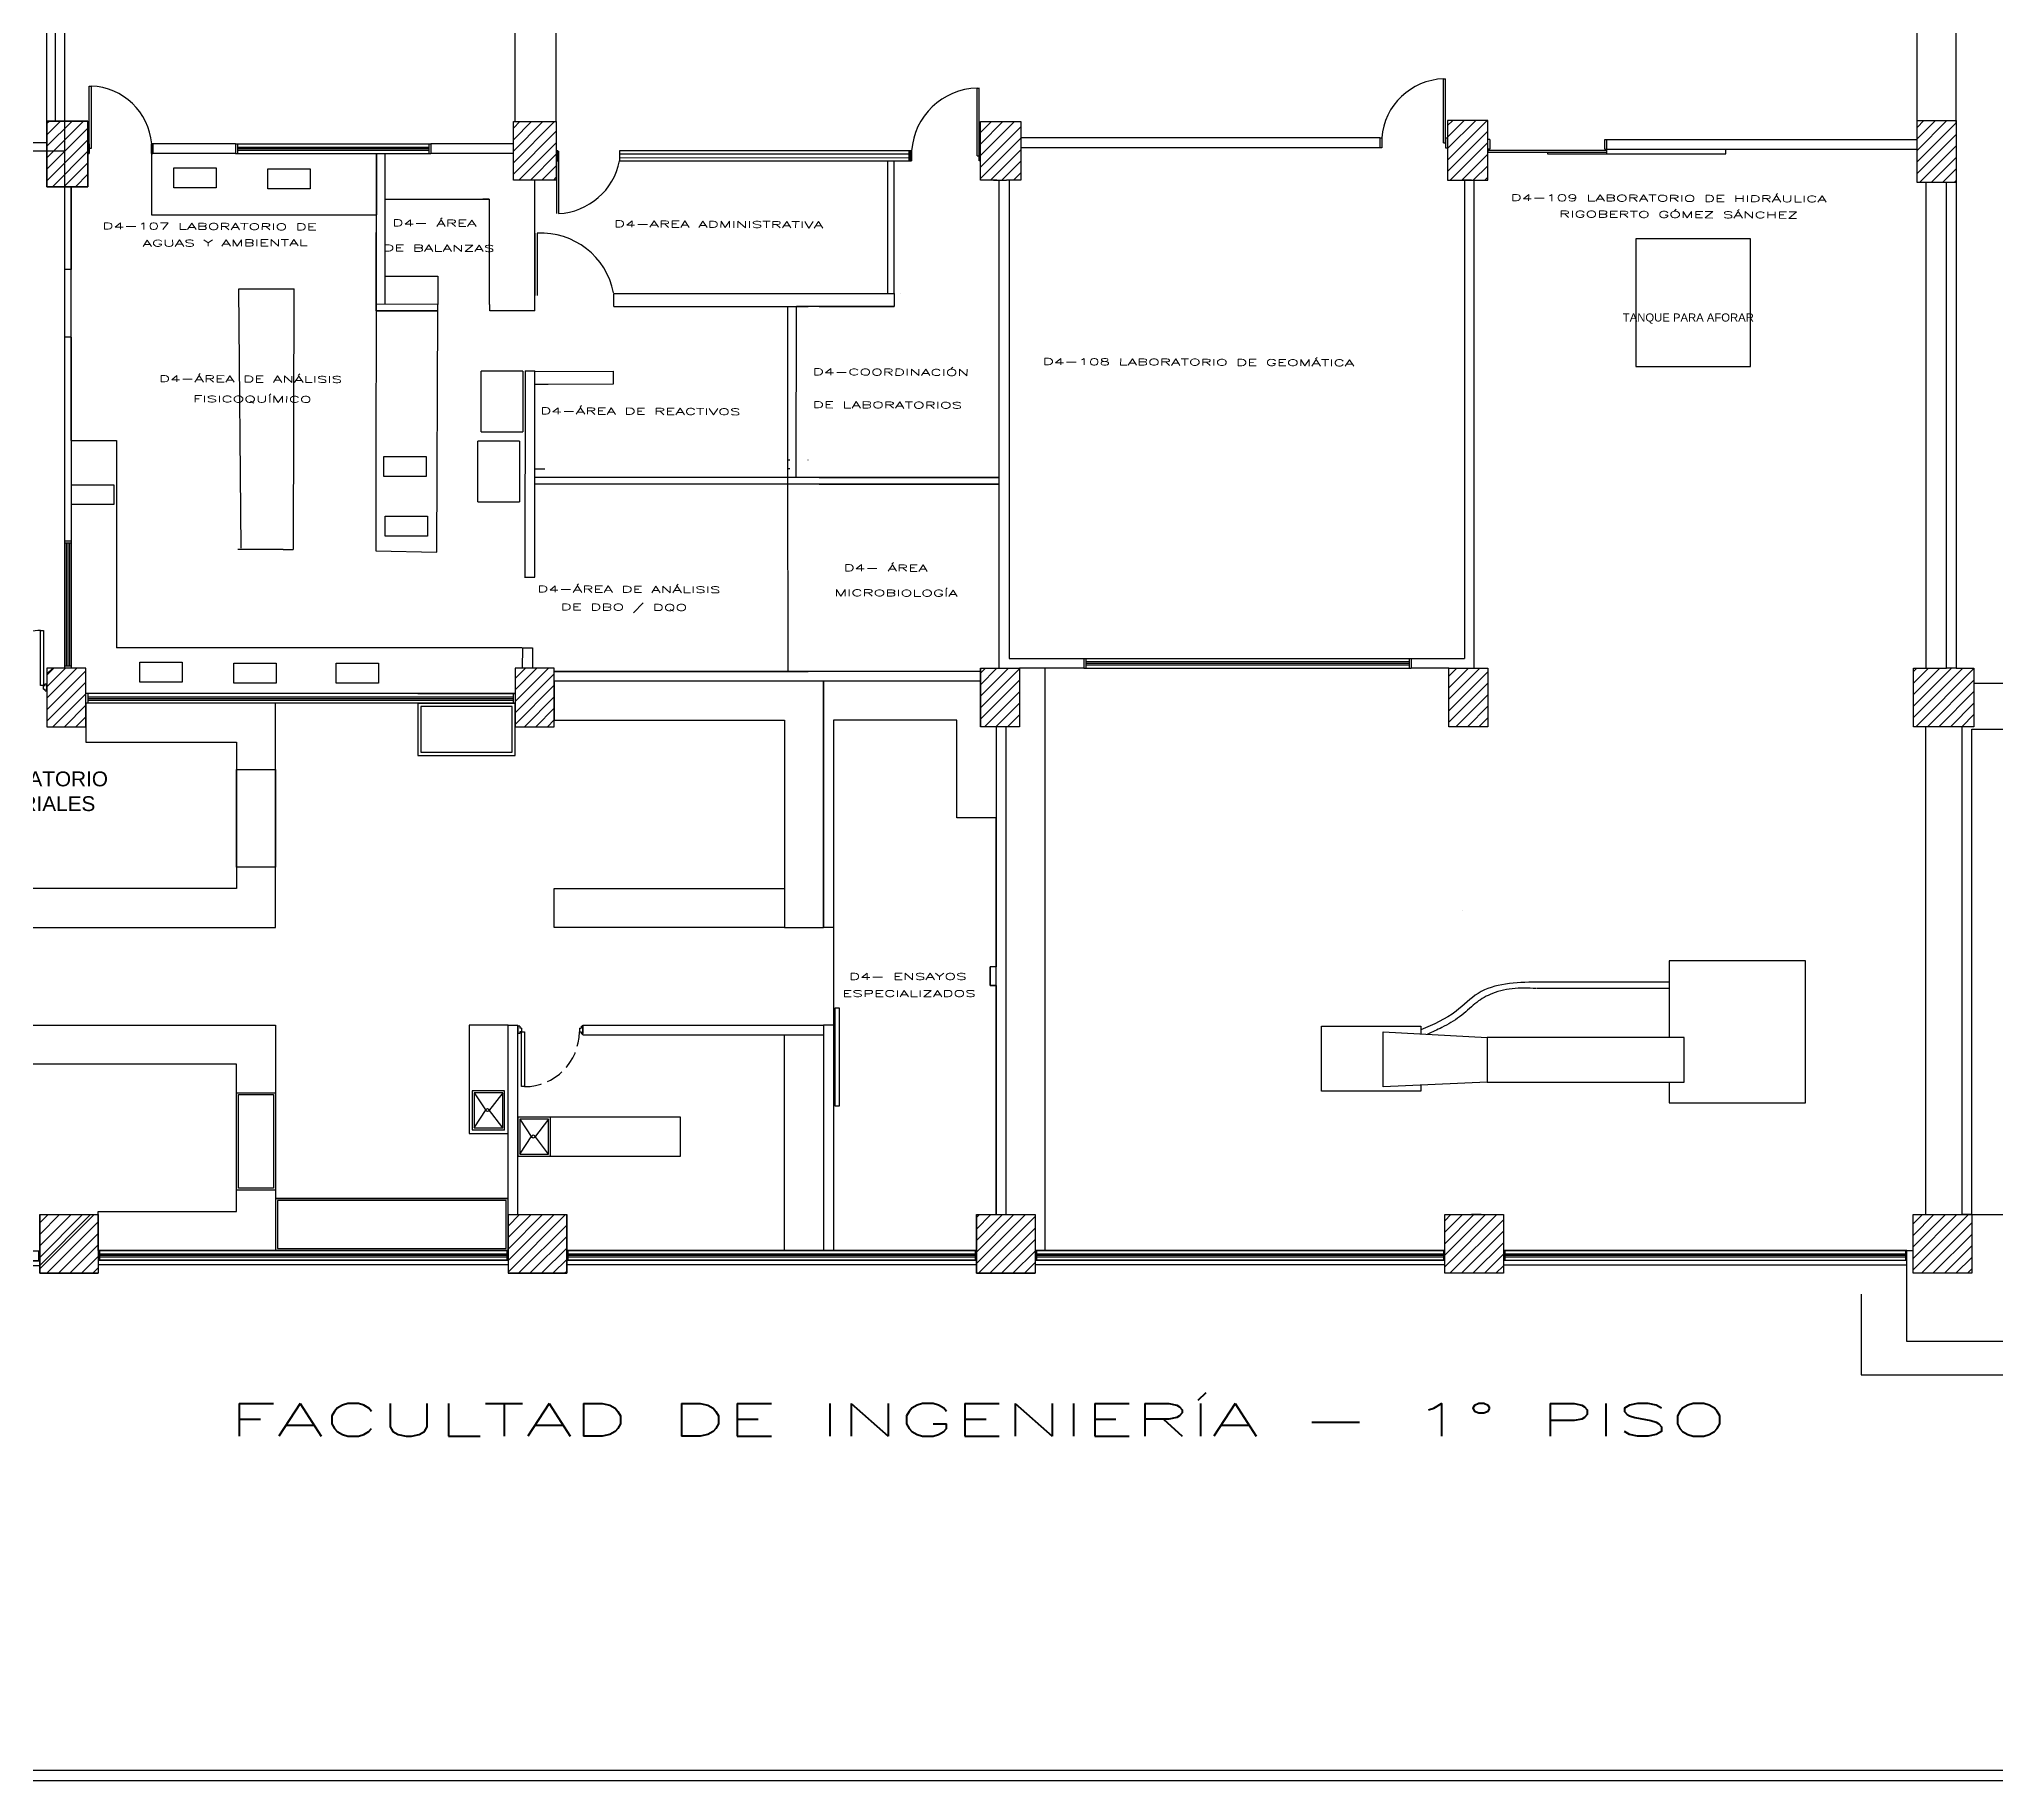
# Model space of a CAD drawing. Header units: metres. Extents: x 6495 to 6855, y 1254 to 1306.
# Drawn here: x 6511.17 to 6541.27, y 1254.3 to 1281.07 of the extents above; entities that cross this region are included whole.
import ezdxf

# ---------------------------------------------------------------- set-up
doc = ezdxf.new("R2010")
doc.units = ezdxf.units.M
for name, pattern in [('ACAD_ISO02W100', [15, 12, -3]), ('ACAD_ISO12W100', [21, 12, -3, 0, -3, 0, -3]), ('HIDDEN2', [0.1875, 0.125, -0.0625])]:
    doc.linetypes.add(name, pattern=pattern)
doc.layers.add('0-Grises', color=252, linetype='Continuous')
doc.layers.add('1', color=7, linetype='ACAD_ISO12W100')
for name, color, linetype, lineweight in [('0.Texto_Oficinas', 7, 'Continuous', 20), ('Marco de puertas y ventanas', 42, 'Continuous', 30), ('proyecciones', 252, 'ACAD_ISO02W100', 25), ('Puertas', 35, 'Continuous', 30)]:
    doc.layers.add(name, color=color, linetype=linetype, lineweight=lineweight)
doc.styles.add('ROMANS', font='romans.shx')
doc.styles.get("Standard").update_dxf_attribs({"font": 'arial.ttf'})
pattern_1 = [(45, (6370.32747, 1033.63199), (-0.08838835, 0.08838835), [])]

# ---------------------------------------------------------------- blocks, each defined once
blk = doc.blocks.new('puerta')
at = {"layer": 'Marco de puertas y ventanas'}
for p, q in [((1251.574, 665.219), (1251.549, 665.219)), ((1251.549, 665.219), (1251.549, 665.119)), ((1251.574, 665.119), (1251.549, 665.119)), ((1251.574, 665.219), (1251.574, 665.194)), ((1251.599, 665.194), (1251.574, 665.194)), ((1251.599, 665.144), (1251.574, 665.144)), ((1251.574, 665.144), (1251.574, 665.119)), ((1251.599, 665.194), (1251.599, 665.144)), ((1252.399, 665.194), (1252.424, 665.194)), ((1252.399, 665.194), (1252.399, 665.144)), ((1252.399, 665.144), (1252.424, 665.144)), ((1252.424, 665.219), (1252.449, 665.219)), ((1252.424, 665.219), (1252.424, 665.194)), ((1252.424, 665.144), (1252.424, 665.119)), ((1252.424, 665.119), (1252.449, 665.119)), ((1252.449, 665.219), (1252.449, 665.119))]:
    blk.add_line(p, q, dxfattribs=at)
at = {"layer": 'proyecciones', "ltscale": 0.02}
blk.add_arc((1251.639, 665.144), 0.76, 270, 0, dxfattribs=at)
at = {"layer": 'Puertas'}
for p, q in [((1251.599, 665.144), (1251.639, 665.144)), ((1251.599, 664.384), (1251.599, 665.144)), ((1251.639, 665.144), (1251.639, 664.384)), ((1251.639, 664.384), (1251.599, 664.384))]:
    blk.add_line(p, q, dxfattribs=at)

msp = doc.modelspace()

# ---------------------------------------------------------------- hatches: boundary and pattern name
at = {"layer": '0-Grises'}
h = msp.add_hatch(dxfattribs=at)
h.set_pattern_fill('ANSI31', color=8, style=0)
h.set_pattern_definition(pattern_1)
h.paths.add_polyline_path([(6511.29, 1279.81), (6511.29, 1279.8), (6511.29, 1278.8), (6511.92, 1278.8), (6511.92, 1279.46), (6511.92, 1279.81)])
h = msp.add_hatch(dxfattribs=at)
h.set_pattern_fill('ANSI31', color=8, style=0)
h.set_pattern_definition(pattern_1)
h.paths.add_polyline_path([(6518.46, 1279.8), (6518.46, 1279.31), (6518.46, 1278.9), (6518.74, 1278.9), (6518.89, 1278.9), (6519.12, 1278.9), (6519.12, 1279.8)])
h = msp.add_hatch(dxfattribs=at)
h.set_pattern_fill('ANSI31', color=8, style=0)
h.set_pattern_definition(pattern_1)
h.paths.add_polyline_path([(6525.64, 1278.9), (6525.89, 1278.9), (6526.04, 1278.9), (6526.26, 1278.9), (6526.26, 1279.8), (6525.64, 1279.8)])
h = msp.add_hatch(dxfattribs=at)
h.set_pattern_fill('ANSI31', color=8, style=0)
h.set_pattern_definition(pattern_1)
h.paths.add_polyline_path([(6532.82, 1279.82), (6532.82, 1278.9), (6533.44, 1278.9), (6533.443, 1279.82)])
h = msp.add_hatch(dxfattribs=at)
h.set_pattern_fill('ANSI31', color=8, style=0)
h.set_pattern_definition(pattern_1)
h.paths.add_polyline_path([(6540.64, 1279.816), (6540.04, 1279.816), (6540.04, 1279.766), (6540.04, 1278.866), (6540.64, 1278.866), (6540.64, 1278.896)])
h = msp.add_hatch(dxfattribs=at)
h.set_pattern_fill('ANSI31', color=8, style=0)
h.set_pattern_definition(pattern_1)
h.paths.add_polyline_path([(6511.29, 1270.5), (6511.89, 1270.5), (6511.89, 1271.25), (6511.89, 1271.4), (6511.29, 1271.4)])
h = msp.add_hatch(dxfattribs=at)
h.set_pattern_fill('ANSI31', color=8, style=0)
h.paths.add_polyline_path([(6511.29, 1270.5), (6511.89, 1270.5), (6511.89, 1271.25), (6511.89, 1271.4), (6511.29, 1271.4)])
h = msp.add_hatch(dxfattribs=at)
h.set_pattern_fill('ANSI31', color=8, style=0)
h.set_pattern_definition(pattern_1)
h.paths.add_polyline_path([(6518.49, 1270.5), (6519.09, 1270.5), (6519.09, 1271.25), (6519.09, 1271.4), (6518.49, 1271.4)])
h = msp.add_hatch(dxfattribs=at)
h.set_pattern_fill('ANSI31', color=8, style=0)
h.set_pattern_definition(pattern_1)
h.paths.add_polyline_path([(6526.24, 1271.4), (6525.64, 1271.4), (6525.64, 1270.5), (6526.24, 1270.5)])
h = msp.add_hatch(dxfattribs=at)
h.set_pattern_fill('ANSI31', color=8, style=0)
h.set_pattern_definition(pattern_1)
h.paths.add_polyline_path([(6532.84, 1270.5), (6533.44, 1270.5), (6533.44, 1271.4), (6532.84, 1271.4)])
h = msp.add_hatch(dxfattribs=at)
h.set_pattern_fill('ANSI31', color=8, style=0)
h.set_pattern_definition(pattern_1)
h.paths.add_polyline_path([(6540.913, 1271.4), (6540.79, 1271.4), (6540.64, 1271.4), (6540.49, 1271.4), (6539.983, 1271.4), (6539.983, 1270.5), (6540.913, 1270.5)])
h = msp.add_hatch(dxfattribs=at)
h.set_pattern_fill('ANSI31', color=8, style=0)
h.set_pattern_definition(pattern_1)
h.paths.add_polyline_path([(6511.18, 1262.3), (6511.18, 1262.29), (6511.18, 1262.1), (6512.08, 1262.1), (6512.08, 1263), (6511.18, 1263)])
h = msp.add_hatch(dxfattribs=at)
h.set_pattern_fill('ANSI31', color=8, style=0)
h.paths.add_polyline_path([(6511.18, 1262.3), (6511.18, 1262.29), (6511.18, 1262.1), (6512.08, 1262.1), (6512.08, 1263), (6511.18, 1263)])
h = msp.add_hatch(dxfattribs=at)
h.set_pattern_fill('ANSI31', color=8, style=0)
h.set_pattern_definition(pattern_1)
h.paths.add_polyline_path([(6519.28, 1263), (6518.38, 1263), (6518.38, 1262.3), (6518.38, 1262.1), (6519.28, 1262.1)])
h = msp.add_hatch(dxfattribs=at)
h.set_pattern_fill('ANSI31', color=8, style=0)
h.set_pattern_definition(pattern_1)
h.paths.add_polyline_path([(6526.48, 1263), (6525.58, 1263), (6525.58, 1262.1), (6526.48, 1262.1)])
h = msp.add_hatch(dxfattribs=at)
h.set_pattern_fill('ANSI31', color=8, style=0)
h.set_pattern_definition(pattern_1)
h.paths.add_polyline_path([(6533.68, 1263), (6532.78, 1263), (6532.78, 1262.3), (6532.78, 1262.1), (6533.68, 1262.1)])
h = msp.add_hatch(dxfattribs=at)
h.set_pattern_fill('ANSI31', color=8, style=0)
h.set_pattern_definition(pattern_1)
h.paths.add_polyline_path([(6539.98, 1263), (6539.98, 1262.3), (6539.98, 1262.1), (6540.88, 1262.1), (6540.88, 1263)])

# ---------------------------------------------------------------- linework, layer by layer
for p, q in [((6511.29, 1279.8), (6511.29, 1283.07)), ((6518.49, 1279.8), (6518.49, 1283.1)), ((6519.12, 1279.8), (6519.12, 1283.1)), ((6540.04, 1279.766), (6540.04, 1283.066)), ((6540.64, 1279.766), (6540.64, 1283.066)), ((6511.94, 1280.345), (6511.97, 1280.345)), ((6511.94, 1279.385), (6511.94, 1280.345)), ((6511.97, 1280.345), (6511.97, 1279.385)), ((6525.59, 1279.275), (6525.59, 1280.317)), ((6525.59, 1280.317), (6525.62, 1280.317)), ((6525.62, 1279.275), (6525.62, 1280.318)), ((6532.76, 1279.475), (6532.76, 1280.457)), ((6532.76, 1280.457), (6532.79, 1280.457)), ((6532.79, 1279.475), (6532.79, 1280.458)), ((6511.29, 1278.8), (6511.29, 1279.81)), ((6511.29, 1279.81), (6511.92, 1279.81)), ((6511.92, 1279.81), (6511.92, 1279.4)), ((6518.46, 1279.8), (6519.12, 1279.8)), ((6518.46, 1279.31), (6518.46, 1279.8)), ((6519.12, 1279.8), (6519.12, 1278.9)), ((6525.64, 1278.9), (6525.64, 1279.8)), ((6525.64, 1279.8), (6526.26, 1279.8)), ((6526.26, 1279.8), (6526.26, 1278.9)), ((6532.82, 1279.82), (6532.82, 1278.9)), ((6533.44, 1279.82), (6532.82, 1279.82)), ((6533.44, 1278.9), (6533.443, 1279.82)), ((6540.04, 1278.866), (6540.04, 1279.816)), ((6540.04, 1279.816), (6540.64, 1279.816)), ((6540.64, 1279.816), (6540.64, 1278.866)), ((6511.92, 1279.46), (6511.94, 1279.46)), ((6511.92, 1279.31), (6511.92, 1279.46)), ((6511.92, 1279.46), (6511.92, 1278.8)), ((6511.92, 1279.46), (6511.92, 1279.31)), ((6511.94, 1279.46), (6511.92, 1279.46)), ((6511.94, 1279.46), (6511.94, 1279.31)), ((6511.94, 1279.31), (6511.94, 1279.46)), ((6511.97, 1279.385), (6511.94, 1279.385)), ((6511.97, 1279.385), (6511.94, 1279.385)), ((6512.92, 1279.46), (6512.9, 1279.46)), ((6512.9, 1279.46), (6512.9, 1279.31)), ((6512.9, 1279.46), (6512.92, 1279.46)), ((6512.9, 1279.31), (6512.9, 1279.46)), ((6512.92, 1279.31), (6512.92, 1279.46)), ((6514.19, 1279.46), (6512.92, 1279.46)), ((6512.92, 1279.46), (6512.92, 1279.31)), ((6514.19, 1279.46), (6514.19, 1279.31)), ((6514.19, 1279.46), (6517.19, 1279.46)), ((6514.22, 1279.46), (6514.22, 1279.31)), ((6514.22, 1279.41), (6517.16, 1279.41)), ((6514.22, 1279.385), (6517.16, 1279.385)), ((6514.22, 1279.36), (6517.16, 1279.36)), ((6517.16, 1279.46), (6517.16, 1279.31)), ((6518.46, 1279.46), (6517.19, 1279.46)), ((6518.46, 1279.46), (6517.19, 1279.46)), ((6517.19, 1279.46), (6517.19, 1279.31)), ((6519.12, 1279.35), (6519.14, 1279.35)), ((6519.15, 1279.35), (6519.12, 1279.35)), ((6519.125, 1279.347), (6519.125, 1278.387)), ((6519.14, 1279.35), (6519.14, 1279.2)), ((6519.155, 1279.347), (6519.155, 1278.387)), ((6524.58, 1279.35), (6520.093, 1279.353)), ((6520.093, 1279.353), (6520.093, 1279.2)), ((6524.54, 1279.35), (6524.54, 1279.2)), ((6524.56, 1279.35), (6524.54, 1279.35)), ((6524.56, 1279.2), (6524.56, 1279.35)), ((6524.56, 1279.35), (6524.56, 1279.2)), ((6524.58, 1279.35), (6524.56, 1279.35)), ((6524.58, 1279.2), (6524.58, 1279.35)), ((6524.58, 1279.35), (6524.58, 1279.2)), ((6525.62, 1279.35), (6525.64, 1279.35)), ((6525.62, 1279.2), (6525.62, 1279.35)), ((6531.78, 1279.55), (6526.26, 1279.55)), ((6531.78, 1279.4), (6526.26, 1279.4)), ((6531.78, 1279.55), (6531.78, 1279.4)), ((6531.78, 1279.55), (6531.81, 1279.55)), ((6531.81, 1279.4), (6531.78, 1279.4)), ((6531.81, 1279.55), (6531.81, 1279.4)), ((6532.76, 1279.475), (6532.79, 1279.475)), ((6532.79, 1279.55), (6532.79, 1279.4)), ((6532.79, 1279.55), (6532.82, 1279.55)), ((6532.79, 1279.4), (6532.82, 1279.4)), ((6533.47, 1279.528), (6533.44, 1279.528)), ((6533.47, 1279.378), (6533.44, 1279.378)), ((6533.445, 1279.363), (6535.27, 1279.363)), ((6533.445, 1279.333), (6533.445, 1279.363)), ((6533.47, 1279.528), (6533.47, 1279.528)), ((6533.47, 1279.528), (6533.47, 1279.378)), ((6535.24, 1279.378), (6535.24, 1279.528)), ((6535.24, 1279.528), (6535.27, 1279.528)), ((6535.24, 1279.378), (6535.27, 1279.378)), ((6535.27, 1279.528), (6540.04, 1279.528)), ((6535.27, 1279.378), (6535.27, 1279.528)), ((6535.27, 1279.378), (6540.04, 1279.378)), ((6535.27, 1279.333), (6535.27, 1279.363)), ((6511.94, 1279.31), (6511.92, 1279.31)), ((6511.92, 1279.31), (6511.94, 1279.31)), ((6512.9, 1279.31), (6512.92, 1279.31)), ((6512.92, 1279.31), (6512.9, 1279.31)), ((6514.19, 1279.31), (6512.92, 1279.31)), ((6514.19, 1279.31), (6512.92, 1279.31)), ((6514.19, 1279.31), (6517.19, 1279.31)), ((6518.46, 1279.31), (6517.19, 1279.31)), ((6518.46, 1279.31), (6517.19, 1279.31)), ((6518.46, 1278.9), (6518.46, 1279.31)), ((6519.12, 1279.2), (6519.15, 1279.2)), ((6519.14, 1279.2), (6519.12, 1279.2)), ((6524.54, 1279.3), (6520.093, 1279.298)), ((6520.093, 1279.242), (6524.54, 1279.25)), ((6520.093, 1279.2), (6524.58, 1279.2)), ((6524.56, 1279.2), (6524.58, 1279.2)), ((6525.59, 1279.275), (6525.62, 1279.275)), ((6525.64, 1279.2), (6525.62, 1279.2)), ((6533.445, 1279.333), (6535.27, 1279.333)), ((6534.358, 1279.333), (6534.358, 1279.303)), ((6534.358, 1279.303), (6535.27, 1279.303)), ((6535.27, 1279.303), (6535.27, 1279.333)), ((6535.27, 1279.303), (6537.1, 1279.303)), ((6511.92, 1278.8), (6511.29, 1278.8)), ((6511.56, 1278.8), (6511.56, 1277.53)), ((6511.66, 1278.8), (6511.66, 1277.53)), ((6511.66, 1278.8), (6511.66, 1277.63)), ((6518.74, 1278.9), (6518.46, 1278.9)), ((6518.89, 1278.9), (6518.74, 1278.9)), ((6518.79, 1276.97), (6518.79, 1278.9)), ((6519.12, 1278.9), (6518.89, 1278.9)), ((6525.89, 1278.9), (6525.64, 1278.9)), ((6525.84, 1278.9), (6525.99, 1278.9)), ((6525.89, 1278.9), (6526.04, 1278.9)), ((6525.93, 1271.4), (6525.93, 1278.9)), ((6526.26, 1278.9), (6526.04, 1278.9)), ((6526.08, 1278.9), (6526.08, 1271.55)), ((6532.82, 1278.9), (6533.44, 1278.9)), ((6533.19, 1278.9), (6533.04, 1278.9)), ((6533.08, 1278.9), (6533.08, 1271.55)), ((6533.23, 1271.4), (6533.23, 1278.9)), ((6540.64, 1278.866), (6540.04, 1278.866)), ((6540.179, 1271.4), (6540.179, 1278.866)), ((6540.49, 1271.396), (6540.49, 1278.866)), ((6540.64, 1278.896), (6540.64, 1271.396)), ((6518.796, 1277.126), (6518.796, 1278.086)), ((6518.826, 1278.086), (6518.826, 1277.126)), ((6511.66, 1277.53), (6511.56, 1277.53)), ((6514.241, 1277.228), (6514.941, 1277.228)), ((6514.275, 1273.242), (6514.241, 1277.228)), ((6514.941, 1277.228), (6515.091, 1277.228)), ((6515.084, 1277.229), (6515.074, 1273.222)), ((6520.007, 1276.961), (6520.007, 1277.161)), ((6520.007, 1277.161), (6524.316, 1277.161)), ((6520.007, 1276.961), (6522.994, 1276.961)), ((6523.163, 1276.961), (6524.316, 1276.961)), ((6524.404, 1277.161), (6524.404, 1277.161)), ((6511.56, 1276.49), (6511.56, 1275.51)), ((6511.66, 1276.49), (6511.56, 1276.49)), ((6511.66, 1276.49), (6511.66, 1275.51)), ((6517.964, 1275.033), (6517.964, 1275.963)), ((6518.606, 1275.963), (6517.964, 1275.963)), ((6518.606, 1275.963), (6518.604, 1275.033)), ((6518.64, 1275.97), (6518.635, 1272.8)), ((6518.64, 1275.97), (6518.79, 1275.97)), ((6518.79, 1272.8), (6518.79, 1275.97)), ((6511.56, 1275.51), (6511.56, 1273.35)), ((6511.66, 1275.6), (6511.66, 1273.35)), ((6511.66, 1275.6), (6511.66, 1274.9)), ((6511.66, 1274.9), (6512.36, 1274.9)), ((6512.36, 1274.9), (6512.36, 1271.71)), ((6517.914, 1273.957), (6517.914, 1274.887)), ((6518.556, 1274.887), (6517.914, 1274.887)), ((6517.964, 1275.033), (6518.604, 1275.033)), ((6518.556, 1274.887), (6518.554, 1273.957)), ((6522.993, 1274.599), (6522.993, 1274.6)), ((6517.914, 1273.957), (6518.554, 1273.957)), ((6511.66, 1273.35), (6511.56, 1273.35)), ((6511.56, 1273.35), (6511.56, 1272.68)), ((6511.66, 1273.35), (6511.66, 1272.68)), ((6511.66, 1273.32), (6511.56, 1273.32)), ((6511.585, 1273.32), (6511.585, 1272.68)), ((6511.61, 1273.32), (6511.61, 1272.68)), ((6511.635, 1273.32), (6511.635, 1272.68)), ((6514.924, 1273.222), (6514.224, 1273.222)), ((6514.924, 1273.222), (6515.074, 1273.222)), ((6511.56, 1272.68), (6511.56, 1271.4)), ((6511.585, 1272.68), (6511.585, 1271.43)), ((6511.61, 1272.68), (6511.61, 1271.43)), ((6511.635, 1272.68), (6511.635, 1271.43)), ((6511.66, 1272.68), (6511.66, 1271.4)), ((6518.597, 1271.714), (6512.36, 1271.71)), ((6526.08, 1271.55), (6527.23, 1271.55)), ((6527.23, 1271.55), (6527.23, 1271.4)), ((6527.23, 1271.55), (6532.26, 1271.55)), ((6532.26, 1271.55), (6532.26, 1271.4)), ((6532.26, 1271.55), (6533.08, 1271.55)), ((6511.89, 1271.4), (6511.29, 1271.4)), ((6511.29, 1271.4), (6511.29, 1270.5)), ((6511.66, 1271.43), (6511.56, 1271.43)), ((6511.66, 1271.43), (6511.56, 1271.43)), ((6511.89, 1271.25), (6511.89, 1271.4)), ((6511.89, 1270.5), (6511.89, 1271.25)), ((6519.09, 1271.4), (6518.49, 1271.4)), ((6518.49, 1271.4), (6518.49, 1270.5)), ((6519.09, 1271.4), (6518.89, 1271.4)), ((6519.09, 1271.25), (6519.09, 1271.4)), ((6525.64, 1271.35), (6519.09, 1271.35)), ((6519.09, 1270.5), (6519.09, 1271.25)), ((6525.64, 1271.4), (6526.24, 1271.4)), ((6525.64, 1270.5), (6525.64, 1271.4)), ((6525.64, 1271.4), (6525.64, 1270.5)), ((6526.24, 1271.4), (6526.24, 1270.5)), ((6527.23, 1271.4), (6526.24, 1271.4)), ((6526.63, 1271.4), (6526.63, 1262.45)), ((6526.63, 1271.4), (6526.63, 1262.45)), ((6527.23, 1271.4), (6532.26, 1271.4)), ((6527.26, 1271.5), (6532.23, 1271.5)), ((6527.26, 1271.475), (6532.23, 1271.475)), ((6527.26, 1271.45), (6532.23, 1271.45)), ((6532.84, 1271.4), (6532.26, 1271.4)), ((6532.84, 1271.4), (6533.44, 1271.4)), ((6532.84, 1270.5), (6532.84, 1271.4)), ((6533.44, 1271.4), (6533.44, 1270.5)), ((6539.983, 1271.4), (6540.49, 1271.4)), ((6539.983, 1270.5), (6539.983, 1271.4)), ((6540.64, 1271.4), (6540.49, 1271.4)), ((6540.64, 1271.4), (6540.79, 1271.4)), ((6540.79, 1271.4), (6540.913, 1271.4)), ((6540.913, 1271.4), (6540.913, 1270.5)), ((6511.92, 1271.01), (6511.92, 1270.86)), ((6511.92, 1270.96), (6518.46, 1270.96)), ((6511.92, 1270.96), (6518.46, 1270.96)), ((6511.92, 1270.935), (6518.46, 1270.935)), ((6516.99, 1271.01), (6518.49, 1271.01)), ((6518.46, 1270.86), (6518.46, 1271.01)), ((6518.46, 1270.86), (6518.46, 1271.01)), ((6525.64, 1271.2), (6519.09, 1271.2)), ((6525.64, 1271.2), (6519.09, 1271.2)), ((6523.23, 1271.2), (6523.23, 1267.415)), ((6541.783, 1271.162), (6540.913, 1271.162)), ((6511.89, 1270.86), (6511.89, 1270.31)), ((6511.92, 1270.91), (6518.46, 1270.91)), ((6514.805, 1267.415), (6514.805, 1270.86)), ((6516.99, 1270.86), (6518.49, 1270.86)), ((6511.29, 1270.5), (6511.89, 1270.5)), ((6518.49, 1270.5), (6519.09, 1270.5)), ((6526.24, 1270.5), (6525.64, 1270.5)), ((6525.88, 1270.5), (6525.88, 1266.81)), ((6526.03, 1270.5), (6526.03, 1263)), ((6526.18, 1270.5), (6526.03, 1270.5)), ((6533.44, 1270.5), (6532.84, 1270.5)), ((6540.913, 1270.5), (6539.983, 1270.5)), ((6540.176, 1263), (6540.176, 1270.5)), ((6540.73, 1263), (6540.73, 1270.5)), ((6540.88, 1263), (6540.88, 1270.46)), ((6540.88, 1270.46), (6541.783, 1270.46)), ((6523.38, 1267.415), (6523.23, 1267.415)), ((6525.88, 1266.81), (6525.79, 1266.81)), ((6525.79, 1266.52), (6525.79, 1266.81)), ((6525.88, 1266.52), (6525.79, 1266.52)), ((6525.88, 1266.52), (6525.88, 1263)), ((6536.229, 1266.574), (6534.192, 1266.574)), ((6536.229, 1266.474), (6534.192, 1266.474)), ((6518.38, 1263), (6518.38, 1265.915)), ((6518.38, 1265.915), (6518.53, 1265.915)), ((6518.53, 1263), (6518.53, 1265.915)), ((6519.53, 1265.765), (6519.53, 1265.915)), ((6519.53, 1265.915), (6523.23, 1265.915)), ((6523.23, 1265.915), (6523.23, 1262.45)), ((6523.38, 1265.915), (6523.23, 1265.915)), ((6523.38, 1265.915), (6523.38, 1262.45)), ((6519.53, 1265.765), (6523.23, 1265.765)), ((6517.856, 1264.875), (6518.041, 1264.594)), ((6517.856, 1264.335), (6518.041, 1264.619)), ((6518.296, 1264.875), (6518.08, 1264.592)), ((6518.296, 1264.335), (6518.08, 1264.621)), ((6518.56, 1264.47), (6518.746, 1264.188)), ((6519, 1264.47), (6518.784, 1264.187)), ((6518.56, 1263.93), (6518.746, 1264.214)), ((6519, 1263.93), (6518.784, 1264.216)), ((6514.805, 1263.25), (6518.38, 1263.25)), ((6511.18, 1263), (6511.18, 1262.1)), ((6511.18, 1262.3), (6511.18, 1263)), ((6511.18, 1263), (6512.08, 1263)), ((6511.18, 1263), (6512.08, 1263)), ((6511.18, 1263), (6512.08, 1263)), ((6512.08, 1263), (6512.08, 1262.1)), ((6518.38, 1263), (6518.38, 1262.1)), ((6518.38, 1263), (6519.28, 1263)), ((6518.38, 1262.3), (6518.38, 1263)), ((6518.38, 1263), (6518.38, 1262.1)), ((6518.38, 1263), (6519.28, 1263)), ((6518.38, 1262.3), (6518.38, 1263)), ((6519.28, 1263), (6519.28, 1262.1)), ((6519.28, 1262.1), (6519.28, 1263)), ((6519.28, 1263), (6519.28, 1262.1)), ((6519.28, 1263), (6519.28, 1262.1)), ((6519.28, 1262.1), (6519.28, 1263)), ((6519.28, 1263), (6519.28, 1262.1)), ((6525.58, 1263), (6525.58, 1262.1)), ((6525.58, 1263), (6526.48, 1263)), ((6526.48, 1263), (6526.48, 1262.1)), ((6532.78, 1263), (6533.68, 1263)), ((6532.78, 1262.3), (6532.78, 1263)), ((6533.04, 1263), (6533.19, 1263)), ((6533.34, 1263), (6533.19, 1263)), ((6533.68, 1263), (6533.68, 1262.1)), ((6539.98, 1262.3), (6539.98, 1263)), ((6539.98, 1263), (6540.88, 1263)), ((6540.88, 1263), (6540.73, 1263)), ((6540.88, 1263), (6540.88, 1262.1)), ((6540.88, 1263), (6541.37, 1263)), ((6511.18, 1262.44), (6506.239, 1262.44)), ((6511.18, 1262.29), (6506.239, 1262.29)), ((6506.239, 1262.22), (6511.18, 1262.22)), ((6511.18, 1262.44), (6511.16, 1262.44)), ((6511.18, 1262.29), (6511.18, 1262.44)), ((6511.18, 1262.1), (6511.18, 1262.3)), ((6512.08, 1262.45), (6518.38, 1262.45)), ((6518.38, 1262.45), (6512.08, 1262.45)), ((6512.08, 1262.45), (6518.38, 1262.45)), ((6512.08, 1262.45), (6512.13, 1262.45)), ((6512.08, 1262.45), (6512.1, 1262.45)), ((6512.08, 1262.3), (6518.38, 1262.3)), ((6512.08, 1262.3), (6518.38, 1262.3)), ((6512.08, 1262.3), (6518.38, 1262.3)), ((6518.38, 1262.23), (6512.08, 1262.23)), ((6518.38, 1262.23), (6512.08, 1262.23)), ((6512.1, 1262.45), (6512.1, 1262.3)), ((6512.1, 1262.4), (6518.36, 1262.4)), ((6512.1, 1262.4), (6518.36, 1262.4)), ((6512.1, 1262.375), (6518.36, 1262.375)), ((6512.1, 1262.375), (6518.36, 1262.375)), ((6512.1, 1262.35), (6518.36, 1262.35)), ((6512.1, 1262.35), (6518.36, 1262.35)), ((6518.38, 1262.45), (6518.36, 1262.45)), ((6518.36, 1262.45), (6518.36, 1262.3)), ((6518.38, 1262.3), (6518.38, 1262.45)), ((6519.28, 1262.45), (6525.58, 1262.45)), ((6525.58, 1262.45), (6519.28, 1262.45)), ((6519.28, 1262.45), (6525.58, 1262.45)), ((6519.28, 1262.45), (6519.33, 1262.45)), ((6519.28, 1262.45), (6519.28, 1262.3)), ((6519.28, 1262.45), (6519.3, 1262.45)), ((6519.28, 1262.3), (6525.58, 1262.3)), ((6519.28, 1262.3), (6525.58, 1262.3)), ((6519.28, 1262.3), (6525.58, 1262.3)), ((6525.58, 1262.23), (6519.28, 1262.23)), ((6525.58, 1262.23), (6519.28, 1262.23)), ((6519.3, 1262.45), (6519.3, 1262.3)), ((6519.3, 1262.4), (6525.56, 1262.4)), ((6519.3, 1262.4), (6525.56, 1262.4)), ((6519.3, 1262.375), (6525.56, 1262.375)), ((6519.3, 1262.375), (6525.56, 1262.375)), ((6519.3, 1262.35), (6525.56, 1262.35)), ((6519.3, 1262.35), (6525.56, 1262.35)), ((6525.58, 1262.45), (6525.56, 1262.45)), ((6525.56, 1262.45), (6525.56, 1262.3)), ((6525.58, 1262.3), (6525.58, 1262.45)), ((6526.48, 1262.45), (6532.78, 1262.45)), ((6532.78, 1262.45), (6526.48, 1262.45)), ((6526.48, 1262.45), (6532.78, 1262.45)), ((6526.48, 1262.45), (6532.78, 1262.45)), ((6526.48, 1262.45), (6526.48, 1262.3)), ((6526.48, 1262.45), (6526.53, 1262.45)), ((6526.48, 1262.45), (6526.5, 1262.45)), ((6526.48, 1262.45), (6526.48, 1262.3)), ((6526.48, 1262.3), (6532.78, 1262.3)), ((6526.48, 1262.3), (6532.78, 1262.3)), ((6532.78, 1262.3), (6526.48, 1262.3)), ((6526.48, 1262.3), (6532.78, 1262.3)), ((6532.78, 1262.23), (6526.48, 1262.23)), ((6532.78, 1262.45), (6526.49, 1262.45)), ((6526.49, 1262.3), (6532.78, 1262.3)), ((6526.5, 1262.45), (6526.5, 1262.3)), ((6526.5, 1262.4), (6532.76, 1262.4)), ((6526.5, 1262.375), (6532.76, 1262.375)), ((6526.5, 1262.35), (6532.76, 1262.35)), ((6532.78, 1262.45), (6532.76, 1262.45)), ((6532.76, 1262.45), (6532.76, 1262.3)), ((6532.78, 1262.3), (6532.78, 1262.45)), ((6532.78, 1262.1), (6532.78, 1262.3)), ((6533.68, 1262.45), (6539.88, 1262.45)), ((6539.88, 1262.45), (6533.68, 1262.45)), ((6533.68, 1262.45), (6539.88, 1262.45)), ((6539.88, 1262.45), (6533.68, 1262.45)), ((6533.68, 1262.45), (6533.73, 1262.45)), ((6533.68, 1262.45), (6533.7, 1262.45)), ((6533.68, 1262.3), (6539.88, 1262.3)), ((6533.68, 1262.3), (6539.88, 1262.3)), ((6533.68, 1262.23), (6539.88, 1262.23)), ((6533.7, 1262.45), (6533.7, 1262.3)), ((6533.7, 1262.4), (6539.86, 1262.4)), ((6533.7, 1262.375), (6539.86, 1262.375)), ((6533.7, 1262.35), (6539.86, 1262.35)), ((6539.88, 1262.45), (6539.86, 1262.45)), ((6539.86, 1262.45), (6539.86, 1262.3)), ((6539.88, 1261.05), (6539.88, 1262.45)), ((6539.88, 1262.45), (6539.98, 1262.45)), ((6539.98, 1262.1), (6539.98, 1262.3)), ((6511.18, 1262.1), (6512.08, 1262.1)), ((6512.08, 1262.1), (6511.18, 1262.1)), ((6518.38, 1262.1), (6519.28, 1262.1)), ((6519.28, 1262.1), (6518.38, 1262.1)), ((6518.38, 1262.1), (6519.28, 1262.1)), ((6519.28, 1262.1), (6518.38, 1262.1)), ((6525.58, 1262.1), (6526.48, 1262.1)), ((6533.68, 1262.1), (6532.78, 1262.1)), ((6540.88, 1262.1), (6539.98, 1262.1)), ((6539.18, 1261.777), (6539.18, 1260.537)), ((6541.37, 1261.05), (6539.88, 1261.05)), ((6539.18, 1260.537), (6546.28, 1260.537))]:
    msp.add_line(p, q, dxfattribs=at)
at = {"layer": '0-Grises', "color": 3, "linetype": 'HIDDEN2'}
msp.add_line((6537.1, 1279.303), (6537.1, 1279.378), dxfattribs=at)
at = {"layer": '0-Grises', "color": 253}
for p, q in [((6519.15, 1279.3), (6519.14, 1279.3)), ((6519.14, 1279.25), (6519.15, 1279.25))]:
    msp.add_line(p, q, dxfattribs=at)
at = {"layer": '0-Grises', "color": 4}
for p, q in [((6527.26, 1271.55), (6527.26, 1271.4)), ((6532.23, 1271.55), (6532.23, 1271.4))]:
    msp.add_line(p, q, dxfattribs=at)
at = {"layer": '0-Grises', "linetype": 'HIDDEN2'}
msp.add_line((6514.805, 1265.915), (6514.805, 1262.45), dxfattribs=at)
at = {"layer": '0-Grises'}
for points in [[(6495.005, 1305.516), (6569.505, 1305.516), (6569.505, 1254.298), (6495.005, 1254.298)], [(6495.165, 1305.356), (6562.826, 1305.356), (6562.826, 1254.458), (6495.165, 1254.458)], [(6513.239, 1279.092), (6513.89, 1279.092), (6513.89, 1278.785), (6513.239, 1278.785)], [(6514.685, 1279.074), (6515.336, 1279.074), (6515.336, 1278.767), (6514.685, 1278.767)], [(6516.47, 1274.653), (6517.121, 1274.653), (6517.121, 1274.346), (6516.47, 1274.346)], [(6511.67, 1274.22), (6512.32, 1274.22), (6512.32, 1273.913), (6511.67, 1273.913)], [(6516.488, 1273.736), (6517.139, 1273.736), (6517.139, 1273.429), (6516.488, 1273.429)], [(6511.29, 1271.4), (6511.29, 1270.5), (6511.89, 1270.5), (6511.89, 1271.25), (6511.89, 1271.4)], [(6512.716, 1271.494), (6513.367, 1271.494), (6513.367, 1271.187), (6512.716, 1271.187)], [(6514.162, 1271.476), (6514.813, 1271.476), (6514.813, 1271.169), (6514.162, 1271.169)], [(6515.735, 1271.476), (6516.386, 1271.476), (6516.386, 1271.169), (6515.735, 1271.169)], [(6531.831, 1265.811), (6533.432, 1265.723), (6533.432, 1265.037), (6531.831, 1264.967)], [(6514.805, 1262.45), (6518.38, 1262.45), (6518.38, 1263.25), (6514.805, 1263.25)], [(6514.835, 1262.48), (6518.35, 1262.48), (6518.35, 1263.22), (6514.835, 1263.22)], [(6511.18, 1262.1), (6512.08, 1262.1), (6511.18, 1262.1), (6511.18, 1262.3), (6511.18, 1263)], [(6526.48, 1262.1), (6525.58, 1262.1), (6525.58, 1263), (6526.48, 1263)], [(6512.08, 1262.45), (6518.38, 1262.45)]]:
    msp.add_lwpolyline(points, close=True, dxfattribs=at)
for points in [[(6511.92, 1279.4), (6511.92, 1279.81), (6511.29, 1279.81), (6511.29, 1278.8), (6511.92, 1278.8), (6511.92, 1279.46), (6511.92, 1279.31), (6511.92, 1279.46)], [(6512.898, 1279.308), (6512.898, 1278.368), (6516.355, 1278.369)], [(6511.66, 1275.51), (6511.66, 1278.8), (6511.56, 1278.8), (6511.56, 1271.43)], [(6516.353, 1278.369), (6516.346, 1273.202), (6517.285, 1273.184), (6517.297, 1276.89)], [(6535.715, 1278), (6535.715, 1276.035), (6537.48, 1276.035), (6537.478, 1278), (6535.731, 1278), (6535.715, 1278), (6535.715, 1278)], [(6518.794, 1275.961), (6519.994, 1275.967), (6519.993, 1275.767), (6518.993, 1275.76), (6518.793, 1275.76)], [(6511.66, 1274.9), (6511.66, 1275.6), (6511.66, 1273.35), (6511.66, 1272.68), (6511.66, 1271.4)], [(6518.946, 1274.461), (6518.791, 1274.46), (6518.79, 1274.599)], [(6522.682, 1274.601), (6522.71, 1274.601)], [(6522.71, 1274.463), (6522.682, 1274.463)], [(6518.634, 1272.8), (6518.79, 1272.8)], [(6518.603, 1271.402), (6518.605, 1271.711), (6518.755, 1271.711), (6518.755, 1271.407)], [(6518.49, 1270.5), (6519.09, 1270.5), (6519.09, 1271.25), (6519.09, 1271.4)], [(6519.091, 1271.349), (6522.994, 1271.35)], [(6516.99, 1271.01), (6518.49, 1271.01), (6511.89, 1271.01)], [(6516.99, 1270.86), (6518.49, 1270.86), (6511.89, 1270.86)], [(6525.88, 1270.5), (6525.88, 1266.81), (6525.79, 1266.81), (6525.79, 1266.52), (6525.88, 1266.52), (6525.88, 1263)], [(6526.18, 1270.5), (6526.03, 1270.5), (6526.03, 1263)], [(6533.045, 1267.674), (6533.045, 1267.674)], [(6536.229, 1265.037), (6536.229, 1264.721), (6538.322, 1264.721), (6538.322, 1266.9), (6536.229, 1266.9), (6536.229, 1265.723)], [(6532.412, 1264.992), (6532.412, 1264.897), (6530.882, 1264.897), (6530.882, 1265.898), (6532.412, 1265.898), (6532.412, 1265.779)], [(6533.432, 1265.037), (6536.458, 1265.037), (6536.458, 1265.723), (6533.432, 1265.723)], [(6505.28, 1262.44), (6505.28, 1262.29), (6506.239, 1262.29), (6511.18, 1262.29), (6511.18, 1262.44), (6506.239, 1262.44), (6505.28, 1262.44), (6504.88, 1262.44)], [(6505.28, 1262.22), (6506.239, 1262.22), (6511.18, 1262.22)], [(6511.18, 1262.44), (6511.16, 1262.44), (6511.16, 1262.29)], [(6512.08, 1262.3), (6518.38, 1262.3), (6512.08, 1262.3), (6518.38, 1262.3), (6518.38, 1262.45), (6518.36, 1262.45), (6518.36, 1262.3)], [(6519.3, 1262.3), (6519.3, 1262.45), (6519.28, 1262.45), (6519.28, 1262.3), (6525.58, 1262.3), (6519.28, 1262.3), (6525.58, 1262.3), (6525.58, 1262.45), (6525.56, 1262.45), (6525.56, 1262.3)], [(6525.58, 1262.45), (6519.28, 1262.45), (6525.58, 1262.45), (6519.28, 1262.45), (6519.33, 1262.45)], [(6526.53, 1262.45), (6526.48, 1262.45), (6526.5, 1262.45), (6526.5, 1262.3)]]:
    msp.add_lwpolyline(points, dxfattribs=at)
at = {"layer": '0-Grises', "flags": 128}
for points in [[(6519.09, 1271.2), (6519.09, 1270.6), (6522.63, 1270.6), (6522.63, 1270.6), (6522.63, 1267.415), (6523.23, 1267.415), (6523.23, 1271.2)], [(6511.89, 1270.86), (6511.89, 1270.26), (6514.205, 1270.26), (6514.205, 1270.26), (6514.205, 1268.015), (6514.205, 1268.015), (6509.705, 1268.015), (6509.705, 1267.415), (6514.805, 1267.415), (6514.805, 1270.86)], [(6516.99, 1270.86), (6516.99, 1270.06), (6518.49, 1270.06), (6518.49, 1270.861)], [(6517.04, 1270.81), (6517.04, 1270.11), (6518.44, 1270.11), (6518.44, 1270.811)], [(6523.38, 1262.45), (6525.58, 1262.45), (6525.58, 1263), (6525.88, 1263), (6525.88, 1269.1), (6525.28, 1269.1), (6525.28, 1270.6), (6523.38, 1270.6)], [(6514.205, 1268.34), (6514.205, 1269.84), (6514.805, 1269.84), (6514.805, 1268.34)], [(6519.09, 1267.415), (6519.09, 1268.015), (6522.63, 1268.015), (6522.63, 1267.415)], [(6523.4, 1264.673), (6523.475, 1264.673), (6523.475, 1266.173), (6523.4, 1266.173)], [(6512.08, 1263.05), (6514.205, 1263.05), (6514.205, 1263.05), (6514.205, 1265.315), (6514.205, 1265.315), (6509.705, 1265.315), (6509.705, 1265.915), (6514.805, 1265.915), (6514.805, 1262.45), (6512.08, 1262.45)], [(6518.38, 1265.915), (6517.78, 1265.915), (6517.78, 1264.25), (6517.78, 1264.25), (6518.38, 1264.25)], [(6522.63, 1262.45), (6522.63, 1262.45), (6522.63, 1262.45), (6522.63, 1262.45), (6522.63, 1265.765), (6523.23, 1265.765), (6523.23, 1262.45)], [(6517.826, 1264.305), (6518.326, 1264.305), (6518.326, 1264.905), (6517.826, 1264.905)], [(6514.205, 1263.375), (6514.205, 1264.875), (6514.805, 1264.875), (6514.805, 1263.375)], [(6514.235, 1263.405), (6514.235, 1264.845), (6514.775, 1264.845), (6514.775, 1263.405)], [(6517.856, 1264.335), (6518.296, 1264.335), (6518.296, 1264.875), (6517.856, 1264.875)], [(6518.53, 1263.9), (6519.03, 1263.9), (6519.03, 1264.5), (6518.53, 1264.5)], [(6518.56, 1263.93), (6519, 1263.93), (6519, 1264.47), (6518.56, 1264.47)]]:
    msp.add_lwpolyline(points, close=True, dxfattribs=at)
for points in [[(6518.326, 1264.301), (6518.326, 1264.905)], [(6518.53, 1263.9), (6518.53, 1263.9), (6521.03, 1263.9), (6521.03, 1264.5), (6518.53, 1264.5), (6518.53, 1263.9)], [(6519.03, 1263.896), (6519.03, 1264.5)]]:
    msp.add_lwpolyline(points, dxfattribs=at)
at = {"layer": '0-Grises'}
for centre in [(6518.061, 1264.607), (6518.766, 1264.201)]:
    msp.add_circle(centre, 0.0236, dxfattribs=at)
for centre, radius, start, end in [((6511.937, 1279.379), 0.967, 4.8226, 88.018), ((6525.619, 1279.278), 1.039, 91.5641, 176.0546), ((6532.789, 1279.477), 0.981, 91.6557, 175.717), ((6519.106, 1279.391), 1.005, 272.8122, 349.0627), ((6518.884, 1276.949), 1.138, 11.2516, 92.9018)]:
    msp.add_arc(centre, radius, start, end, dxfattribs=at)
at = {"layer": '0-Grises', "start_tangent": (-0.995697, 0.092666)}
msp.add_spline([(6534.192, 1266.574), (6533.291, 1266.401), (6532.954, 1266.129), (6532.412, 1265.839)], degree=3, dxfattribs=at)
at = {"layer": '0-Grises'}
msp.add_open_spline([(6534.183, 1266.474), (6534.063, 1266.485), (6533.938, 1266.486), (6533.695, 1266.458), (6533.579, 1266.43), (6533.39, 1266.349), (6533.317, 1266.302), (6533.169, 1266.18), (6533.094, 1266.108), (6532.921, 1265.978), (6532.829, 1265.925), (6532.661, 1265.84), (6532.586, 1265.806), (6532.512, 1265.773)], degree=3, knots=[0, 0, 0, 0, 0.379331, 0.379331, 0.754597, 0.754597, 1.057142, 1.057142, 1.359688, 1.359688, 1.662234, 1.662234, 1.901659, 1.901659, 1.901659, 1.901659], dxfattribs=at)
at = {"layer": '1', "flags": 128}
for points in [[(6511.566, 1283.07), (6511.566, 1282.17), (6511.416, 1282.17), (6511.416, 1283.07), (6511.416, 1279.81)], [(6511.566, 1271.43), (6511.566, 1283.07)], [(6504.291, 1279.48), (6511.29, 1279.48)], [(6504.291, 1279.35), (6511.566, 1279.35)], [(6517.297, 1276.89), (6516.351, 1276.89), (6516.355, 1279.31), (6516.355, 1278.369)], [(6516.355, 1279.31), (6516.355, 1278.61)], [(6516.488, 1276.993), (6516.488, 1279.31)], [(6520.007, 1277.161), (6524.216, 1277.161), (6524.216, 1279.2)], [(6524.316, 1277.161), (6524.316, 1279.2)], [(6518.79, 1276.99), (6518.79, 1278.9)], [(6516.488, 1278.61), (6518.09, 1278.61)], [(6518.09, 1278.61), (6517.99, 1278.61)], [(6518.09, 1278.61), (6518.09, 1276.99)], [(6512.898, 1278.368), (6516.148, 1278.369)], [(6516.488, 1276.993), (6516.488, 1277.423), (6517.298, 1277.423), (6517.297, 1276.991)], [(6517.297, 1276.991), (6516.351, 1276.993)], [(6517.297, 1276.89), (6517.297, 1276.991)], [(6518.097, 1276.99), (6518.09, 1276.99)], [(6518.097, 1276.89), (6518.097, 1276.99)], [(6518.79, 1276.89), (6518.79, 1276.97)], [(6522.682, 1274.463), (6522.682, 1276.961)], [(6522.81, 1274.33), (6522.811, 1276.961)], [(6524.316, 1277.161), (6524.316, 1276.961), (6522.811, 1276.961)], [(6516.351, 1276.89), (6517.297, 1276.89)], [(6518.79, 1276.89), (6518.097, 1276.89)], [(6525.93, 1274.33), (6518.79, 1274.33)], [(6525.93, 1274.23), (6518.79, 1274.23)], [(6522.683, 1271.35), (6522.682, 1274.463)], [(6523.163, 1274.33), (6525.93, 1274.33)], [(6524.58, 1274.23), (6524.58, 1274.23), (6523.163, 1274.23), (6525.93, 1274.23)], [(6511.566, 1271.4), (6511.566, 1271.4)]]:
    msp.add_lwpolyline(points, dxfattribs=at)

# ---------------------------------------------------------------- block references
at = {"layer": '0-Grises', "xscale": 1.111111111111399, "yscale": 1.111111111111399, "zscale": 1.111111111111399, "rotation": 180}
msp.add_blockref('puerta', (7901.901, 2010.182), dxfattribs=at)
at = {"layer": '0-Grises', "xscale": 1.111111111111399, "yscale": 1.111111111111399, "zscale": 1.111111111111399}
msp.add_blockref('puerta', (5127.92, 526.763), dxfattribs=at)

# ---------------------------------------------------------------- texts
at = {"layer": '0-Grises', "color": 8}
msp.add_text('TANQUE PARA AFORAR', height=0.12413, dxfattribs=at).set_placement((6535.516, 1276.728))
at = {"layer": '0-Grises', "color": 7, "insert": (6509.926, 1269.812), "char_height": 0.22817, "attachment_point": 1}
msp.add_mtext_dynamic_manual_height_columns('LABORATORIO  MATERIALES ', width=2.21693, gutter_width=1, heights=[0], dxfattribs=at)
at = {"layer": '0.Texto_Oficinas', "style": 'ROMANS', "width": 1.9}
for s, rotation, p in [('D4-109 LABORATORIO DE HIDRÁULICA', 359.7353, (6533.791, 1278.583)), ('RIGOBERTO GÓMEZ SÁNCHEZ', 359.7353, (6534.536, 1278.33)), ('D4-107 LABORATORIO DE  ', 359.7353, (6512.142, 1278.147)), ('D4- ÁREA', 359.7353, (6516.6, 1278.194)), ('D4-AREA ADMINISTRATIVA  ', 359.7353, (6520.007, 1278.179)), ('AGUAS Y AMBIENTAL', 0.2273, (6512.759, 1277.88)), ('DE BALANZAS', 359.7353, (6516.459, 1277.809)), ('D4-108 LABORATORIO DE GEOMÁTICA', 359.7353, (6526.599, 1276.063)), ('D4-ÁREA DE ANÁLISIS  ', 359.7353, (6513.012, 1275.8)), ('D4-COORDINACIÓN  ', 359.7353, (6523.064, 1275.905)), ('FISICOQUÍMICO ', 359.7353, (6513.534, 1275.489)), ('D4-ÁREA DE REACTIVOS  ', 359.7353, (6518.874, 1275.305)), ('DE LABORATORIOS ', 359.7353, (6523.064, 1275.4)), ('D4- ÁREA', 359.7353, (6523.537, 1272.893)), ('D4-ÁREA DE ANÁLISIS  ', 359.7353, (6518.828, 1272.568)), ('MICROBIOLOGÍA', 359.7353, (6523.396, 1272.509)), ('DE DBO / DQO  ', 359.7353, (6519.186, 1272.291))]:
    msp.add_text(s, height=0.1, rotation=rotation, dxfattribs=at).set_placement(p)
for s, height, p in [('D4- ENSAYOS  ', 0.1, (6523.621, 1266.61)), ('ESPECIALIZADOS  ', 0.1, (6523.517, 1266.348)), ('FACULTAD DE INGENIERÍA - 1° PISO', 0.5, (6514.083, 1259.596))]:
    msp.add_text(s, height=height, dxfattribs=at).set_placement(p)

doc.saveas('drawing.dxf')
